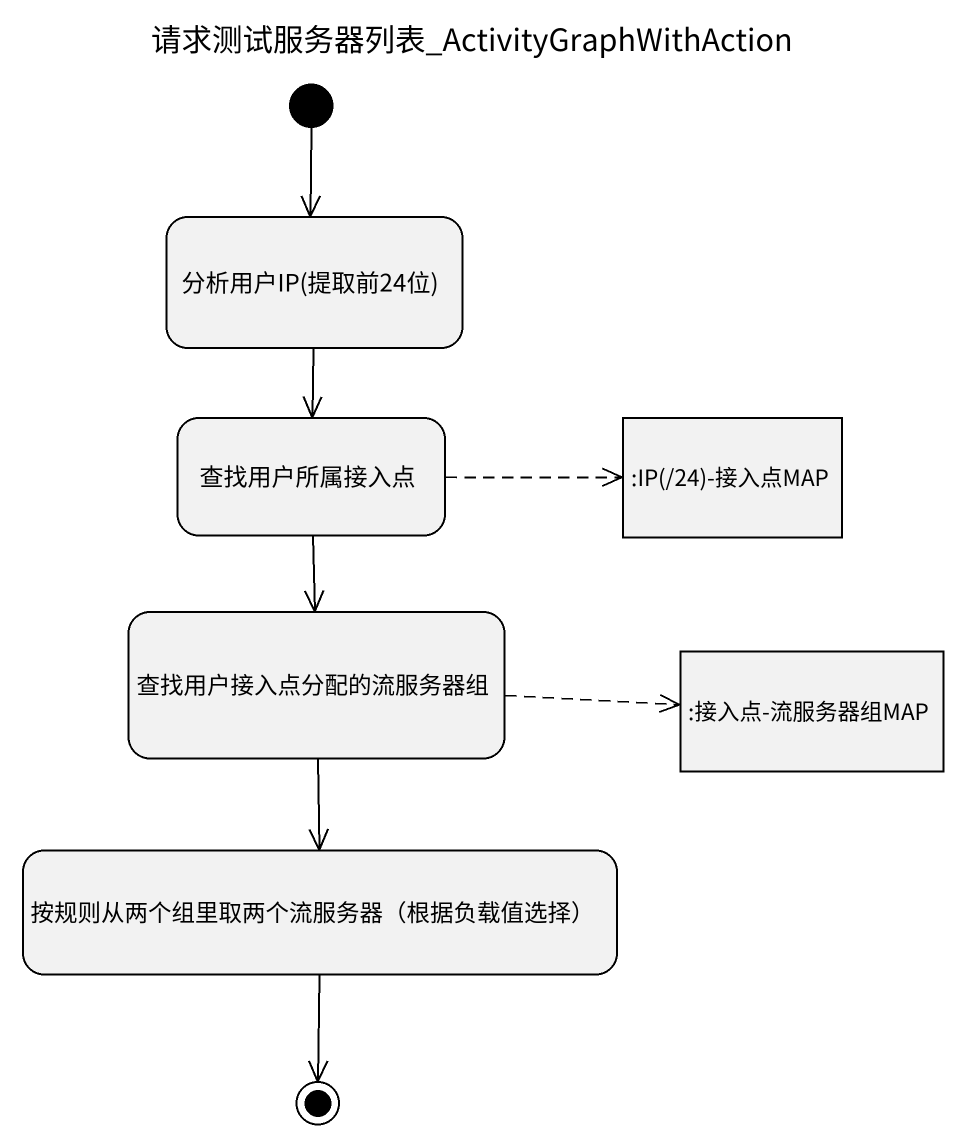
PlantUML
@startuml
title 请求测试服务器列表_ActivityGraphWithAction
hide empty description
state "分析用户IP(提取前24位)" as 分析用户IP_提取前24位
state 查找用户所属接入点
state ":IP(/24)-接入点MAP" as IP_24_接入点MAP <<object>>
state 查找用户接入点分配的流服务器组
state ":接入点-流服务器组MAP" as 接入点_流服务器组MAP <<object>>
state "按规则从两个组里取两个流服务器（根据负载值选择）" as 按规则从两个组里取两个流服务器_根据负载值选择
[*] --> 分析用户IP_提取前24位
分析用户IP_提取前24位 --> 查找用户所属接入点
查找用户所属接入点 -right[dashed]-> IP_24_接入点MAP
查找用户所属接入点 --> 查找用户接入点分配的流服务器组
查找用户接入点分配的流服务器组 -right[dashed]-> 接入点_流服务器组MAP
查找用户接入点分配的流服务器组 --> 按规则从两个组里取两个流服务器_根据负载值选择
按规则从两个组里取两个流服务器_根据负载值选择 --> [*]
@enduml
